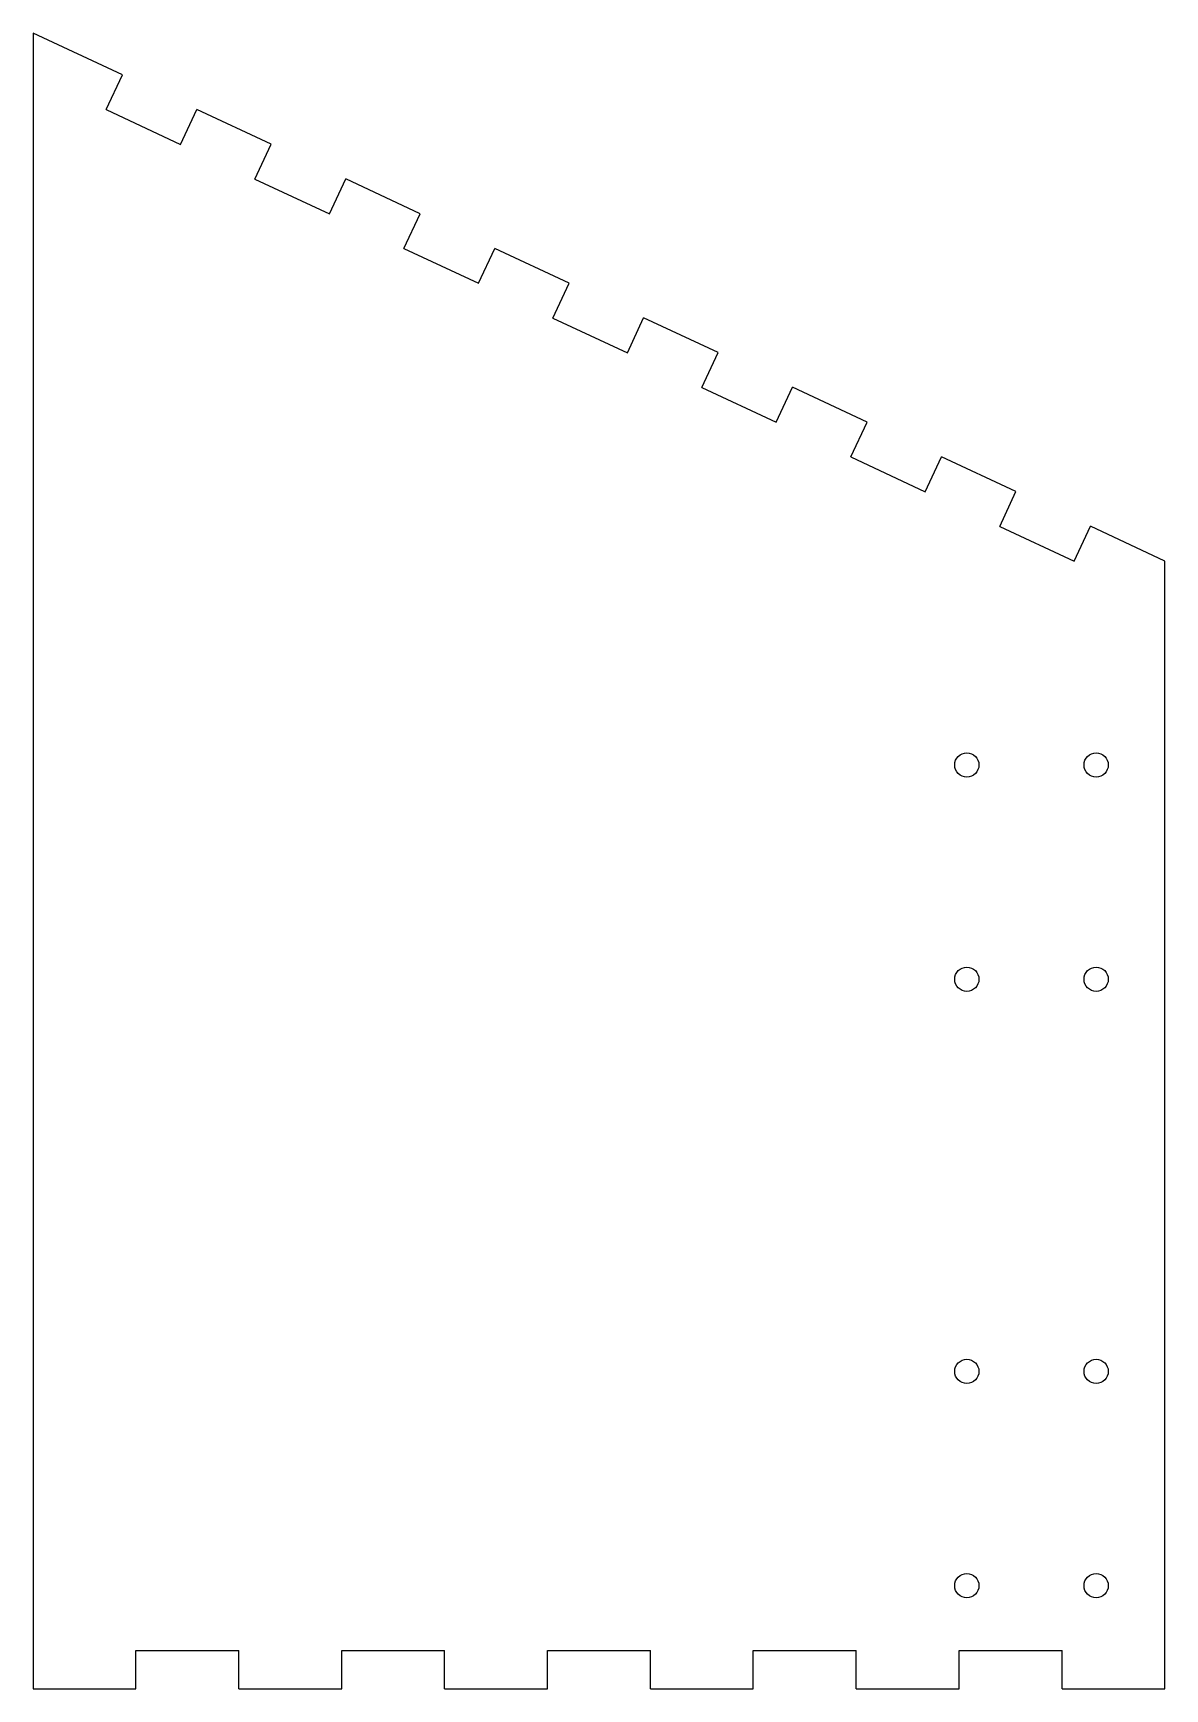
# Model space of a CAD drawing. Extents: x 241 to 381, y 0 to 205.
import ezdxf

# ---------------------------------------------------------------- set-up
doc = ezdxf.new("R2010")
doc.units = 0
doc.layers.add('VISIBLE', color=7, linetype='CONTINUOUS')

msp = doc.modelspace()

# ---------------------------------------------------------------- linework, layer by layer
at = {"layer": 'VISIBLE'}
for p, q in [((252.4, 199.62), (241.36, 204.76)), ((241.36, 204.76), (241.36, 0)), ((250.39, 195.3), (252.4, 199.62)), ((250.39, 195.3), (259.6, 191)), ((259.6, 191), (261.61, 195.32)), ((270.82, 191.03), (261.61, 195.32)), ((268.81, 186.71), (270.82, 191.03)), ((268.81, 186.71), (278.02, 182.41)), ((278.02, 182.41), (280.03, 186.73)), ((289.25, 182.43), (280.03, 186.73)), ((287.23, 178.12), (289.25, 182.43)), ((287.23, 178.12), (296.44, 173.82)), ((296.44, 173.82), (298.46, 178.14)), ((307.67, 173.84), (298.46, 178.14)), ((305.66, 169.53), (307.67, 173.84)), ((305.66, 169.53), (314.87, 165.23)), ((314.87, 165.23), (316.88, 169.55)), ((326.09, 165.25), (316.88, 169.55)), ((324.08, 160.94), (326.09, 165.25)), ((324.08, 160.94), (333.29, 156.64)), ((333.29, 156.64), (335.3, 160.96)), ((344.52, 156.66), (335.3, 160.96)), ((342.5, 152.35), (344.52, 156.66)), ((342.5, 152.35), (351.71, 148.05)), ((351.71, 148.05), (353.73, 152.37)), ((362.94, 148.07), (353.73, 152.37)), ((360.93, 143.75), (362.94, 148.07)), ((360.93, 143.75), (370.14, 139.46)), ((370.14, 139.46), (372.15, 143.77)), ((381.36, 139.48), (372.15, 143.77)), ((381.36, 0), (381.36, 139.48)), ((254.09, 0), (254.09, 4.76)), ((254.09, 4.76), (266.82, 4.76)), ((266.82, 0), (266.82, 4.76)), ((279.54, 0), (279.54, 4.76)), ((279.54, 4.76), (292.27, 4.76)), ((292.27, 0), (292.27, 4.76)), ((305, 0), (305, 4.76)), ((305, 4.76), (317.73, 4.76)), ((317.73, 0), (317.73, 4.76)), ((330.45, 0), (330.45, 4.76)), ((330.45, 4.76), (343.18, 4.76)), ((343.18, 0), (343.18, 4.76)), ((355.91, 0), (355.91, 4.76)), ((355.91, 4.76), (368.64, 4.76)), ((368.64, 0), (368.64, 4.76)), ((241.36, 0), (254.09, 0)), ((266.82, 0), (279.54, 0)), ((292.27, 0), (305, 0)), ((317.73, 0), (330.45, 0)), ((343.18, 0), (355.91, 0)), ((368.64, 0), (381.36, 0))]:
    msp.add_line(p, q, dxfattribs=at)
for centre in [(356.86, 114.26), (372.86, 114.26), (356.86, 87.76), (372.86, 87.76), (356.86, 39.26), (372.86, 39.26), (356.86, 12.76), (372.86, 12.76)]:
    msp.add_circle(centre, 1.5, dxfattribs=at)

doc.saveas('drawing.dxf')
